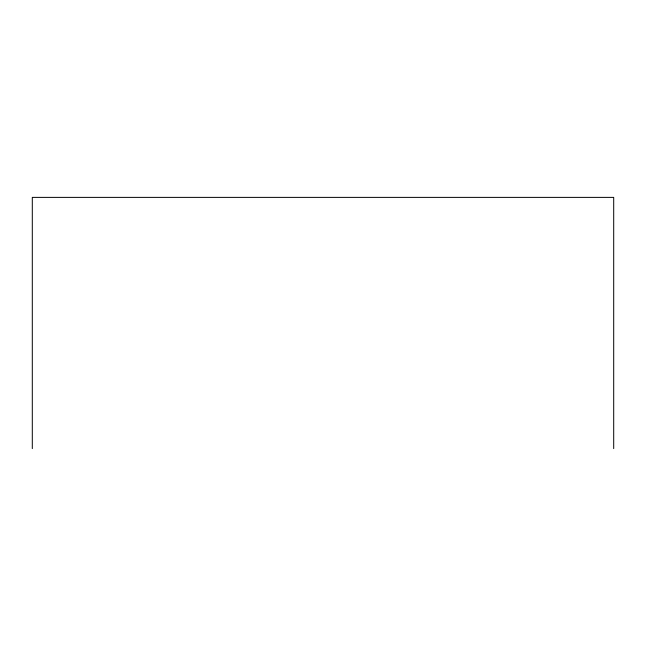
<?xml version="1.0" encoding="UTF-8"?>
<svg xmlns="http://www.w3.org/2000/svg" width="646" height="646" viewBox="0 0 646 646"><rect width="100%" height="100%" fill="white"/><g stroke="black" fill="none" stroke-linecap="round" stroke-linejoin="round"><path stroke-width="0.97" d="M613.7 448.615L613.7 197.385L32.3 197.385L32.3 448.615"/></g></svg>
